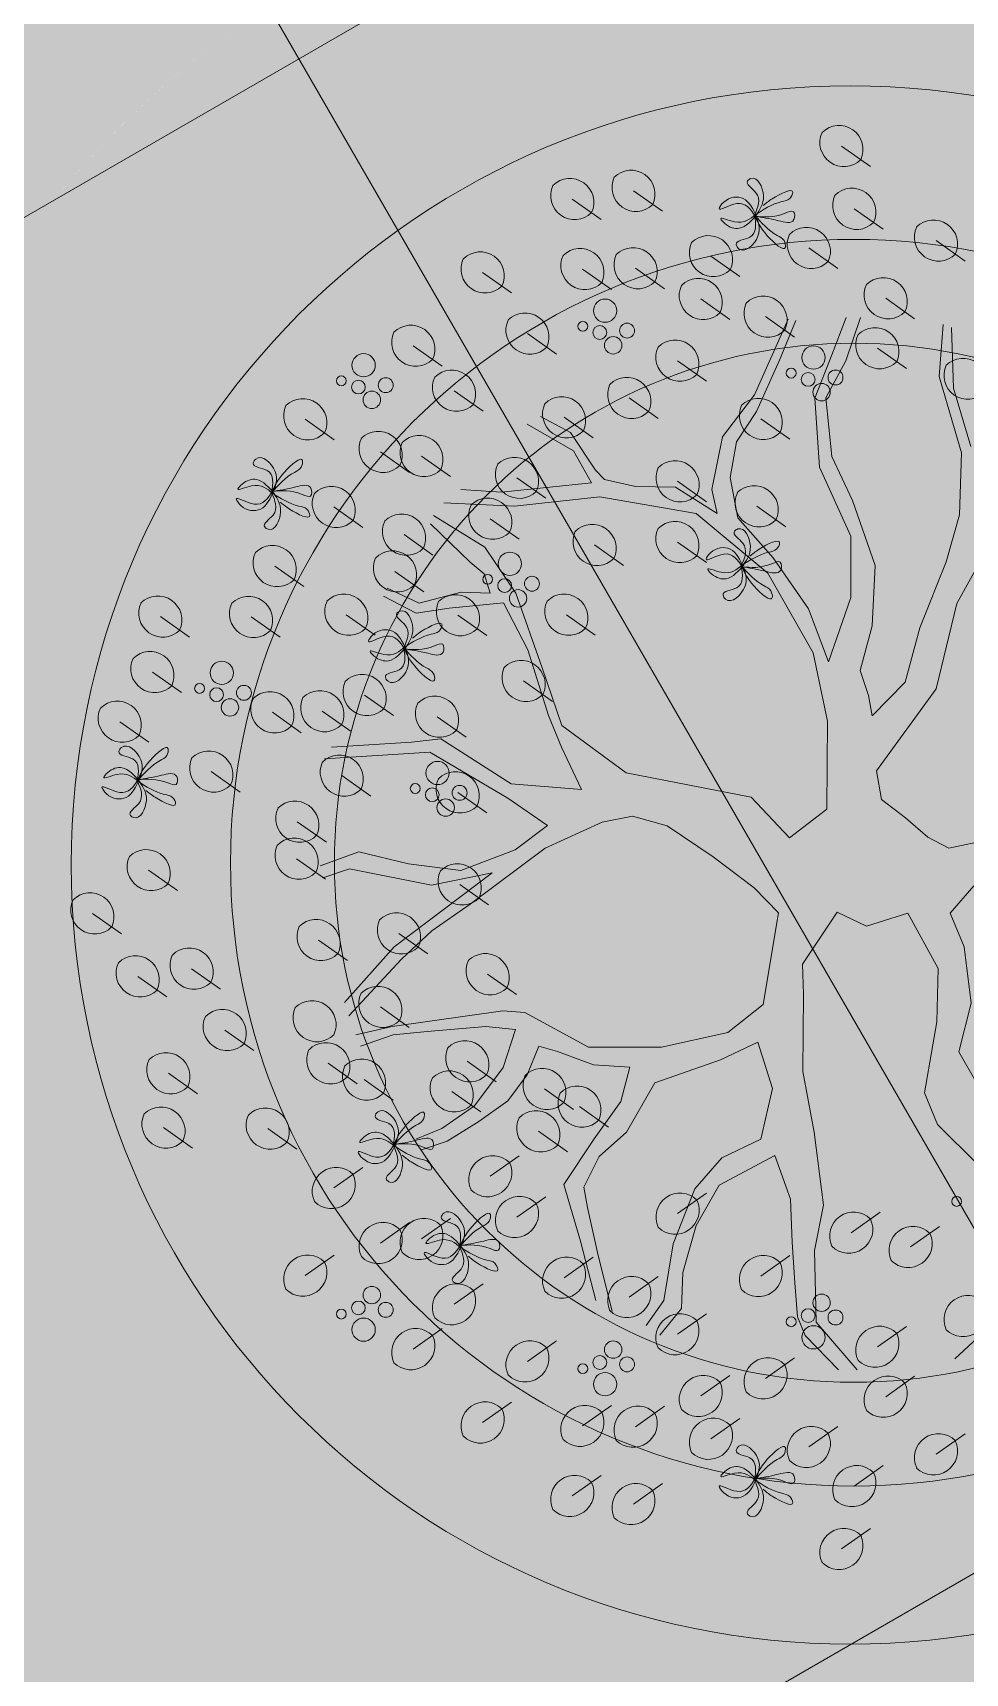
# Model space of a CAD drawing. Header units: inches. Extents: x 0 to 766, y -245 to 236.
# Drawn here: x 208.135 to 209.032, y 72.43 to 74.009 of the extents above; entities that cross this region are included whole.
import ezdxf

# ---------------------------------------------------------------- set-up
doc = ezdxf.new("R2010")
doc.units = ezdxf.units.IN
doc.header["$MEASUREMENT"] = 0
for name, color, linetype, lineweight in [('DLP_ETAPAS', 251, 'Continuous', 9), ('DLP_HATCH', 251, 'Continuous', 9), ('XREF_MOBILIARIO_200612$0$A-HATCH-VEGETACION', 251, 'Continuous', 9), ('XREF_PISOS_200612$0$A-HATCH-PISOS', 251, 'Continuous', 9), ('XREF_VEGETACION_200612$0$0_PA_alternathera verde', 251, 'Continuous', 9), ('XREF_VEGETACION_200612$0$0_PA_mora', 251, 'Continuous', 9)]:
    doc.layers.add(name, color=color, linetype=linetype, lineweight=lineweight)

# ---------------------------------------------------------------- blocks, each defined once
blk = doc.blocks.new('XREF_VEGETACION_200612$0$R3')
at = {"color": 97, "lineweight": 9, "true_color": 0x25742c}
for p, q in [((-0.0684, 0.3224), (-0.045, 0.3745)), ((-0.0398, 0.3736), (-0.051, 0.3463)), ((0.0047, 0.3756), (-0.0054, 0.3457)), ((0.0589, 0.3349), (0.0617, 0.3708)), ((0.0674, 0.3687), (0.0688, 0.327)), ((-0.051, 0.3463), (-0.0669, 0.3109)), ((-0.0054, 0.3457), (-0.0191, 0.3204)), ((0.0744, 0.2825), (0.0589, 0.3349)), ((-0.0903, 0.2935), (-0.0684, 0.3224)), ((-0.0191, 0.3204), (-0.015, 0.2798)), ((0.0688, 0.327), (0.0808, 0.2867)), ((-0.2159, 0.3074), (-0.1951, 0.2965)), ((-0.0669, 0.3109), (-0.0808, 0.29)), ((-0.193, 0.2838), (-0.225, 0.3021)), ((-0.1951, 0.2965), (-0.1778, 0.2705)), ((-0.1806, 0.2618), (-0.193, 0.2838)), ((-0.0978, 0.2572), (-0.0903, 0.2935)), ((-0.0808, 0.29), (-0.0851, 0.2655)), ((-0.015, 0.2798), (-0.0007, 0.2495)), ((0.0729, 0.2396), (0.0744, 0.2825)), ((-0.2426, 0.2554), (-0.1806, 0.2618)), ((-0.1778, 0.2705), (-0.1718, 0.264)), ((-0.1718, 0.264), (-0.1504, 0.2593)), ((-0.0851, 0.2655), (-0.0798, 0.2375)), ((-0.2708, 0.2572), (-0.2426, 0.2554)), ((-0.1749, 0.2521), (-0.2337, 0.2456)), ((-0.1086, 0.2406), (-0.1749, 0.2521)), ((-0.1504, 0.2593), (-0.1227, 0.2588)), ((-0.1227, 0.2588), (-0.0941, 0.2406)), ((-0.0941, 0.2406), (-0.0978, 0.2572)), ((-0.0007, 0.2495), (0.0148, 0.2047)), ((-0.2895, 0.2393), (-0.2542, 0.2174)), ((-0.2337, 0.2456), (-0.2824, 0.248)), ((-0.059, 0.1995), (-0.1086, 0.2406)), ((-0.0798, 0.2375), (-0.0554, 0.21)), ((0.0639, 0.2072), (0.0729, 0.2396)), ((-0.2644, 0.2071), (-0.2916, 0.2334)), ((0.1006, 0.2316), (0.0711, 0.1785)), ((-0.2542, 0.2174), (-0.2328, 0.1856)), ((-0.0019, 0.1826), (-0.0018, 0.2249)), ((-0.2546, 0.1991), (-0.2644, 0.2071)), ((-0.0554, 0.21), (-0.031, 0.175)), ((0.0148, 0.2047), (0.0128, 0.1631)), ((0.0457, 0.1618), (0.0639, 0.2072)), ((-0.2506, 0.1857), (-0.2546, 0.1991)), ((-0.0279, 0.1445), (-0.059, 0.1995)), ((-0.3015, 0.1719), (-0.3241, 0.1836)), ((-0.3216, 0.1891), (-0.2995, 0.1788)), ((-0.2995, 0.1788), (-0.2704, 0.1864)), ((-0.2704, 0.1864), (-0.2506, 0.1857)), ((-0.2328, 0.1856), (-0.2146, 0.1343)), ((-0.0173, 0.1384), (-0.0019, 0.1826)), ((-0.2787, 0.1754), (-0.3015, 0.1719)), ((-0.2414, 0.179), (-0.2787, 0.1754)), ((-0.2246, 0.1467), (-0.2414, 0.179)), ((-0.031, 0.175), (-0.0173, 0.1384)), ((0.0711, 0.1785), (0.0569, 0.1197)), ((0.0128, 0.1631), (0.0046, 0.1325)), ((0.0355, 0.1243), (0.0457, 0.1618)), ((-0.2104, 0.1013), (-0.2246, 0.1467)), ((-0.0179, 0.0974), (-0.0279, 0.1445)), ((-0.2146, 0.1343), (-0.2012, 0.0946)), ((0.0046, 0.1325), (0.0102, 0.1152)), ((0.0102, 0.1152), (0.0128, 0.1012)), ((0.0128, 0.1012), (0.0355, 0.1243)), ((0.0569, 0.1197), (0.0158, 0.0632)), ((-0.2013, 0.0795), (-0.2104, 0.1013)), ((-0.2012, 0.0946), (-0.1567, 0.0619)), ((-0.0184, 0.0368), (-0.0179, 0.0974)), ((-0.3598, 0.0795), (-0.3047, 0.083)), ((-0.3047, 0.083), (-0.2846, 0.0854)), ((-0.2846, 0.0854), (-0.2361, 0.0544)), ((-0.1876, 0.0505), (-0.2013, 0.0795)), ((-0.2921, 0.0762), (-0.3646, 0.0715)), ((-0.2383, 0.0444), (-0.2921, 0.0762)), ((-0.1567, 0.0619), (-0.0705, 0.0452)), ((0.0158, 0.0632), (0.0192, 0.0435)), ((-0.2361, 0.0544), (-0.1876, 0.0505)), ((-0.2111, 0.0256), (-0.2383, 0.0444)), ((-0.0705, 0.0452), (-0.0441, 0.017)), ((-0.0441, 0.017), (-0.0184, 0.0368)), ((0.0192, 0.0435), (0.0358, 0.0308)), ((-0.2332, 0.0088), (-0.2111, 0.0256)), ((-0.2126, 0.0099), (-0.1732, 0.0279)), ((-0.1732, 0.0279), (-0.1523, 0.0321)), ((-0.1523, 0.0321), (-0.1285, 0.0254)), ((-0.1285, 0.0254), (-0.0969, 0.004)), ((0.0358, 0.0308), (0.0511, 0.0176)), ((0.0511, 0.0176), (0.0656, 0.0101)), ((0.0656, 0.0101), (0.0939, 0.0159)), ((-0.3676, -0.0022), (-0.341, 0.0074)), ((-0.341, 0.0074), (-0.3067, -0.0009)), ((-0.2708, -0.0055), (-0.2332, 0.0088)), ((-0.2644, -0.0285), (-0.2126, 0.0099)), ((-0.0969, 0.004), (-0.0685, -0.0174)), ((-0.3474, -0.0043), (-0.3658, -0.0105)), ((-0.291, -0.0154), (-0.3474, -0.0043)), ((-0.3168, -0.0579), (-0.2492, -0.007)), ((-0.3067, -0.0009), (-0.2708, -0.0055)), ((-0.2492, -0.007), (-0.291, -0.0154)), ((-0.0685, -0.0174), (-0.0517, -0.0345)), ((0.0829, -0.0159), (0.0665, -0.0348)), ((-0.2907, -0.047), (-0.2644, -0.0285)), ((-0.0517, -0.0345), (-0.0623, -0.0978)), ((-0.0352, -0.0699), (-0.0113, -0.0342)), ((-0.0113, -0.0342), (0.0089, -0.0438)), ((0.0089, -0.0438), (0.0375, -0.0349)), ((0.0375, -0.0349), (0.0375, -0.0349)), ((0.0375, -0.0349), (0.0583, -0.073)), ((0.0665, -0.0348), (0.0762, -0.0579)), ((-0.3117, -0.0664), (-0.2907, -0.047)), ((-0.3509, -0.0964), (-0.3168, -0.0579)), ((-0.3479, -0.1055), (-0.3117, -0.0664)), ((0.0762, -0.0579), (0.0811, -0.0967)), ((-0.0346, -0.0907), (-0.0352, -0.0699)), ((0.0583, -0.073), (0.0574, -0.1096)), ((-0.0623, -0.0978), (-0.0866, -0.1171)), ((-0.035, -0.1438), (-0.0346, -0.0907)), ((0.0811, -0.0967), (0.0726, -0.1304)), ((-0.3181, -0.1129), (-0.3431, -0.1187)), ((-0.2417, -0.102), (-0.3181, -0.1129)), ((-0.294, -0.1163), (-0.2534, -0.1129)), ((-0.2534, -0.1129), (-0.2331, -0.115)), ((-0.2267, -0.1032), (-0.2417, -0.102)), ((-0.1827, -0.1271), (-0.2267, -0.1032)), ((0.0574, -0.1096), (0.0488, -0.1585)), ((-0.3399, -0.1265), (-0.3173, -0.1186)), ((-0.3173, -0.1186), (-0.294, -0.1163)), ((-0.2331, -0.115), (-0.2415, -0.1412)), ((-0.0866, -0.1171), (-0.1325, -0.1272)), ((-0.0917, -0.1358), (-0.0661, -0.1236)), ((-0.0661, -0.1236), (-0.056, -0.1556)), ((-0.2249, -0.1463), (-0.217, -0.1264)), ((-0.217, -0.1264), (-0.2041, -0.13)), ((-0.2041, -0.13), (-0.1793, -0.1393)), ((-0.1325, -0.1272), (-0.1827, -0.1271)), ((0.0726, -0.1304), (0.0851, -0.1524)), ((-0.2415, -0.1412), (-0.2612, -0.1675)), ((-0.2384, -0.164), (-0.2249, -0.1463)), ((-0.1793, -0.1393), (-0.1543, -0.1409)), ((-0.1543, -0.1409), (-0.1605, -0.1646)), ((-0.1369, -0.1517), (-0.0917, -0.1358)), ((-0.0271, -0.1858), (-0.035, -0.1438)), ((-0.1566, -0.1856), (-0.1369, -0.1517)), ((-0.056, -0.1556), (-0.064, -0.1906)), ((-0.2612, -0.1675), (-0.2838, -0.1831)), ((-0.2583, -0.1784), (-0.2384, -0.164)), ((-0.1605, -0.1646), (-0.1789, -0.1904)), ((0.0488, -0.1585), (0.0579, -0.1803)), ((-0.2801, -0.192), (-0.2583, -0.1784)), ((0.0579, -0.1803), (0.0857, -0.208)), ((-0.2838, -0.1831), (-0.3018, -0.1906)), ((-0.2985, -0.1982), (-0.2801, -0.192)), ((-0.1789, -0.1904), (-0.1997, -0.2218)), ((-0.1754, -0.2025), (-0.1566, -0.1856)), ((-0.064, -0.1906), (-0.0909, -0.2034)), ((-0.0207, -0.2359), (-0.0271, -0.1858)), ((-0.186, -0.2236), (-0.1754, -0.2025)), ((-0.0909, -0.2034), (-0.1095, -0.2248)), ((-0.0927, -0.2223), (-0.0544, -0.2017)), ((-0.0544, -0.2017), (-0.0434, -0.2318)), ((-0.1997, -0.2218), (-0.1882, -0.2608)), ((-0.1834, -0.2376), (-0.186, -0.2236)), ((-0.1095, -0.2248), (-0.1243, -0.2627)), ((-0.1086, -0.2501), (-0.0927, -0.2223)), ((-0.0434, -0.2318), (-0.0423, -0.2616)), ((-0.027, -0.2672), (-0.0207, -0.2359)), ((-0.176, -0.2707), (-0.1834, -0.2376)), ((-0.1176, -0.2825), (-0.1086, -0.2501)), ((-0.1882, -0.2608), (-0.1776, -0.3016)), ((-0.1664, -0.309), (-0.176, -0.2707)), ((-0.1243, -0.2627), (-0.1307, -0.3016)), ((-0.0423, -0.2616), (-0.0404, -0.2894)), ((-0.0258, -0.3165), (-0.027, -0.2672)), ((-0.1187, -0.3071), (-0.1176, -0.2825)), ((-0.0404, -0.2894), (-0.0386, -0.3129)), ((-0.1307, -0.3016), (-0.1429, -0.3188)), ((0.1181, -0.297), (0.0699, -0.3419)), ((-0.1336, -0.3255), (-0.1187, -0.3071)), ((-0.0386, -0.3129), (-0.0333, -0.3257)), ((-0.0333, -0.3257), (-0.0104, -0.3494)), ((0.0024, -0.3495), (-0.0258, -0.3165))]:
    blk.add_line(p, q, dxfattribs=at)
blk.add_lwpolyline([(-0.0018, 0.2249), (-0.0235, 0.2725), (-0.0266, 0.3201), (-0.0151, 0.35), (-0.0052, 0.3756)], dxfattribs=at)
blk = doc.blocks.new('XREF_VEGETACION_200612$0$MORA')
at = {"color": 8, "true_color": 0x7f8e71}
for p, q in [((-0.0117, 0.6898), (0.0162, 0.6701)), ((-0.2709, 0.6388), (-0.243, 0.6191)), ((-0.212, 0.6466), (-0.184, 0.627)), ((0.0007, 0.6294), (0.0286, 0.6097)), ((-0.0431, 0.5917), (-0.0152, 0.572)), ((0.0794, 0.5988), (0.1073, 0.5791)), ((-0.2611, 0.5714), (-0.2332, 0.5517)), ((-0.2099, 0.5722), (-0.182, 0.5525)), ((-0.1374, 0.5838), (-0.1095, 0.5641)), ((-0.3572, 0.5681), (-0.3293, 0.5484)), ((-0.1471, 0.5426), (-0.1192, 0.5229)), ((0.0309, 0.5433), (0.0588, 0.5236)), ((-0.0848, 0.5256), (-0.0569, 0.5059)), ((-0.3141, 0.5093), (-0.2861, 0.4896)), ((-0.424, 0.4975), (-0.3961, 0.4778)), ((0.0229, 0.4952), (0.0508, 0.4755)), ((-0.1696, 0.4831), (-0.1417, 0.4635)), ((-0.3847, 0.4543), (-0.3568, 0.4346)), ((-0.216, 0.4473), (-0.1881, 0.4276)), ((-0.528, 0.4268), (-0.5001, 0.4071)), ((-0.2787, 0.4287), (-0.2508, 0.409)), ((-0.0893, 0.4271), (-0.0614, 0.4075)), ((-0.4554, 0.3954), (-0.4275, 0.3757)), ((-0.4161, 0.3914), (-0.3882, 0.3717)), ((-0.3242, 0.3704), (-0.2963, 0.3507)), ((-0.1695, 0.3671), (-0.1416, 0.3474)), ((-0.1695, 0.3671), (-0.1416, 0.3474)), ((-0.5005, 0.3424), (-0.4726, 0.3227)), ((-0.0933, 0.3431), (-0.0654, 0.3234)), ((-0.3498, 0.331), (-0.3219, 0.3114)), ((-0.4329, 0.3158), (-0.405, 0.2961)), ((-0.2494, 0.3058), (-0.2215, 0.2861)), ((-0.1696, 0.3086), (-0.1417, 0.2889)), ((-0.5574, 0.2854), (-0.5295, 0.2658)), ((-0.4416, 0.2803), (-0.4137, 0.2606)), ((-0.6675, 0.2369), (-0.6396, 0.2172)), ((-0.4885, 0.2387), (-0.4606, 0.219)), ((-0.381, 0.2382), (-0.3531, 0.2185)), ((-0.2766, 0.2387), (-0.2487, 0.219)), ((-0.5802, 0.2365), (-0.5523, 0.2169)), ((-0.6752, 0.1834), (-0.6473, 0.1638)), ((-0.3178, 0.1749), (-0.2899, 0.1552)), ((-0.4709, 0.1613), (-0.443, 0.1417)), ((-0.5597, 0.1448), (-0.5318, 0.1251)), ((-0.5116, 0.1458), (-0.4837, 0.1261)), ((-0.7066, 0.1357), (-0.6787, 0.116)), ((-0.4011, 0.1405), (-0.3732, 0.1208)), ((-0.6185, 0.0877), (-0.5906, 0.068)), ((-0.4928, 0.0838), (-0.4649, 0.0641)), ((-0.3812, 0.0676), (-0.3533, 0.048)), ((-0.5357, 0.0394), (-0.5077, 0.0197)), ((-0.5363, 0.0038), (-0.5084, -0.0159)), ((-0.6788, -0.0072), (-0.6509, -0.0269)), ((-0.3793, -0.021), (-0.3514, -0.0407)), ((-0.733, -0.0488), (-0.7051, -0.0685)), ((-0.5152, -0.0745), (-0.4873, -0.0942)), ((-0.4378, -0.0681), (-0.4099, -0.0878)), ((-0.6893, -0.1095), (-0.6614, -0.1291)), ((-0.6374, -0.1021), (-0.6095, -0.1217)), ((-0.3524, -0.1073), (-0.3245, -0.127)), ((-0.3524, -0.1073), (-0.3245, -0.127)), ((-0.4557, -0.1388), (-0.4278, -0.1585)), ((-0.6055, -0.1612), (-0.5776, -0.1808)), ((-0.6598, -0.2027), (-0.6319, -0.2224)), ((-0.5058, -0.1931), (-0.4779, -0.2128)), ((-0.372, -0.1912), (-0.3441, -0.2109)), ((-0.4713, -0.2088), (-0.4434, -0.2285)), ((-0.3869, -0.2202), (-0.359, -0.2399)), ((-0.2976, -0.2178), (-0.2697, -0.2375)), ((-0.264, -0.2348), (-0.236, -0.2545)), ((-0.6645, -0.255), (-0.6366, -0.2747)), ((-0.5641, -0.256), (-0.5362, -0.2757)), ((-0.3035, -0.2586), (-0.2756, -0.2783)), ((-0.3498, -0.3018), (-0.3219, -0.2821)), ((-0.5005, -0.3131), (-0.4726, -0.2935)), ((-0.3242, -0.3411), (-0.2963, -0.3215)), ((-0.1695, -0.3378), (-0.1416, -0.3182)), ((-0.1695, -0.3378), (-0.1416, -0.3182)), ((-0.4554, -0.3661), (-0.4275, -0.3464)), ((-0.4161, -0.3622), (-0.3882, -0.3425)), ((-0.0023, -0.3562), (0.0256, -0.3365)), ((0.0549, -0.3699), (0.0828, -0.3502)), ((-0.528, -0.3975), (-0.5001, -0.3778)), ((-0.0893, -0.3979), (-0.0614, -0.3782)), ((-0.2787, -0.3995), (-0.2508, -0.3798)), ((-0.3847, -0.425), (-0.3568, -0.4053)), ((-0.216, -0.4181), (-0.1881, -0.3984)), ((-0.1696, -0.4539), (-0.1417, -0.4342)), ((-0.424, -0.4682), (-0.3961, -0.4485)), ((0.0229, -0.466), (0.0508, -0.4463)), ((-0.3141, -0.48), (-0.2861, -0.4603)), ((-0.0848, -0.4964), (-0.0569, -0.4767)), ((-0.1471, -0.5133), (-0.1192, -0.4936)), ((0.0309, -0.514), (0.0588, -0.4944)), ((-0.3572, -0.5389), (-0.3293, -0.5192)), ((-0.2611, -0.5421), (-0.2332, -0.5224)), ((-0.2099, -0.543), (-0.182, -0.5233)), ((-0.1374, -0.5546), (-0.1095, -0.5349)), ((-0.0431, -0.5624), (-0.0152, -0.5427)), ((0.0794, -0.5695), (0.1073, -0.5499)), ((0.0007, -0.6001), (0.0286, -0.5804)), ((-0.2709, -0.6096), (-0.243, -0.5899)), ((-0.212, -0.6174), (-0.184, -0.5977)), ((-0.0117, -0.6606), (0.0162, -0.6409))]:
    blk.add_line(p, q, dxfattribs=at)
for centre, radius in [((-0.2393, 0.5313), 0.0112), ((-0.2607, 0.5163), 0.00474), ((-0.2444, 0.5103), 0.00664), ((-0.2315, 0.498), 0.00839), ((-0.2181, 0.5121), 0.00719), ((-0.4718, 0.4788), 0.0112), ((-0.0386, 0.4862), 0.0112), ((-0.0601, 0.4712), 0.00474), ((-0.0174, 0.467), 0.00719), ((-0.4932, 0.4638), 0.00474), ((-0.4768, 0.4578), 0.00664), ((-0.4505, 0.4596), 0.00719), ((-0.0437, 0.4652), 0.00664), ((-0.0308, 0.4529), 0.00839), ((-0.4639, 0.4455), 0.00839), ((-0.331, 0.2877), 0.0112), ((-0.3524, 0.2727), 0.00474), ((-0.336, 0.2667), 0.00664), ((-0.3097, 0.2685), 0.00719), ((-0.3231, 0.2544), 0.00839), ((-0.6084, 0.1827), 0.0112), ((-0.6298, 0.1677), 0.00474), ((-0.6134, 0.1617), 0.00664), ((-0.5871, 0.1635), 0.00719), ((-0.6005, 0.1494), 0.00839), ((-0.4006, 0.0863), 0.0112), ((-0.4221, 0.0714), 0.00474), ((-0.4057, 0.0654), 0.00664), ((-0.3794, 0.0672), 0.00719), ((-0.3928, 0.053), 0.00839), ((0.0992, -0.3261), 0.00474), ((-0.4639, -0.4162), 0.00839), ((-0.4768, -0.4286), 0.00664), ((-0.4505, -0.4304), 0.00719), ((-0.0308, -0.4236), 0.00839), ((-0.4932, -0.4345), 0.00474), ((-0.4718, -0.4495), 0.0112), ((-0.0601, -0.4419), 0.00474), ((-0.0437, -0.436), 0.00664), ((-0.0174, -0.4378), 0.00719), ((-0.0386, -0.4569), 0.0112), ((-0.2315, -0.4687), 0.00839), ((-0.2607, -0.4871), 0.00474), ((-0.2444, -0.4811), 0.00664), ((-0.2181, -0.4829), 0.00719), ((-0.2393, -0.502), 0.0112)]:
    blk.add_circle(centre, radius, dxfattribs=at)
for centre, start, end in [((-0.0094, 0.6931), 154.8075, 314.8062), ((-0.014, 0.6865), 334.8075, 134.8062), ((-0.2143, 0.6434), 334.8075, 134.8062), ((-0.2686, 0.6421), 154.8075, 314.8062), ((-0.2732, 0.6355), 334.8075, 134.8062), ((-0.2096, 0.6499), 154.8075, 314.8062), ((-0.0016, 0.6261), 334.8075, 134.8062), ((0.003, 0.6326), 154.8075, 314.8062), ((0.077, 0.5955), 334.8075, 134.8062), ((-0.1397, 0.5805), 334.8075, 134.8062), ((-0.0408, 0.595), 154.8075, 314.8062), ((-0.0454, 0.5884), 334.8075, 134.8062), ((0.0817, 0.6021), 154.8075, 314.8062), ((-0.3595, 0.5648), 334.8075, 134.8062), ((-0.2588, 0.5747), 154.8075, 314.8062), ((-0.2634, 0.5681), 334.8075, 134.8062), ((-0.2076, 0.5755), 154.8075, 314.8062), ((-0.2122, 0.5689), 334.8075, 134.8062), ((-0.1351, 0.5871), 154.8075, 314.8062), ((-0.3549, 0.5714), 154.8075, 314.8062), ((-0.1448, 0.5458), 154.8075, 314.8062), ((-0.1495, 0.5393), 334.8075, 134.8062), ((0.0332, 0.5466), 154.8075, 314.8062), ((0.0286, 0.54), 334.8075, 134.8062), ((-0.0825, 0.5289), 154.8075, 314.8062), ((-0.0871, 0.5223), 334.8075, 134.8062), ((-0.3117, 0.5125), 154.8075, 314.8062), ((-0.3164, 0.506), 334.8075, 134.8062), ((-0.4217, 0.5008), 154.8075, 314.8062), ((-0.4263, 0.4942), 334.8075, 134.8062), ((0.0252, 0.4985), 154.8075, 314.8062), ((0.0206, 0.4919), 334.8075, 134.8062), ((-0.1673, 0.4864), 154.8075, 314.8062), ((-0.1719, 0.4799), 334.8075, 134.8062), ((-0.387, 0.451), 334.8075, 134.8062), ((0.1101, 0.469), 154.8075, 314.8062), ((0.1054, 0.4624), 334.8075, 134.8062), ((-0.3824, 0.4575), 154.8075, 314.8062), ((-0.2137, 0.4506), 154.8075, 314.8062), ((-0.2183, 0.444), 334.8075, 134.8062), ((-0.5303, 0.4235), 334.8075, 134.8062), ((-0.2811, 0.4254), 334.8075, 134.8062), ((-0.0917, 0.4239), 334.8075, 134.8062), ((-0.5257, 0.4301), 154.8075, 314.8062), ((-0.2764, 0.432), 154.8075, 314.8062), ((-0.087, 0.4304), 154.8075, 314.8062), ((-0.4577, 0.3921), 334.8075, 134.8062), ((-0.4184, 0.3881), 334.8075, 134.8062), ((-0.4531, 0.3987), 154.8075, 314.8062), ((-0.4137, 0.3947), 154.8075, 314.8062), ((-0.3218, 0.3737), 154.8075, 314.8062), ((-0.3265, 0.3671), 334.8075, 134.8062), ((-0.1672, 0.3704), 154.8075, 314.8062), ((-0.1672, 0.3704), 154.8075, 314.8062), ((-0.1718, 0.3638), 334.8075, 134.8062), ((-0.1718, 0.3638), 334.8075, 134.8062), ((-0.4982, 0.3457), 154.8075, 314.8062), ((-0.5028, 0.3391), 334.8075, 134.8062), ((-0.3522, 0.3278), 334.8075, 134.8062), ((-0.091, 0.3463), 154.8075, 314.8062), ((-0.0957, 0.3398), 334.8075, 134.8062), ((-0.4352, 0.3125), 334.8075, 134.8062), ((-0.3475, 0.3343), 154.8075, 314.8062), ((-0.4306, 0.319), 154.8075, 314.8062), ((-0.2471, 0.3091), 154.8075, 314.8062), ((-0.2517, 0.3025), 334.8075, 134.8062), ((-0.1673, 0.3118), 154.8075, 314.8062), ((-0.1719, 0.3053), 334.8075, 134.8062), ((-0.5597, 0.2822), 334.8075, 134.8062), ((-0.4439, 0.277), 334.8075, 134.8062), ((-0.5551, 0.2887), 154.8075, 314.8062), ((-0.4393, 0.2836), 154.8075, 314.8062), ((-0.6699, 0.2336), 334.8075, 134.8062), ((-0.5825, 0.2333), 334.8075, 134.8062), ((-0.4908, 0.2354), 334.8075, 134.8062), ((-0.3833, 0.2349), 334.8075, 134.8062), ((-0.2789, 0.2354), 334.8075, 134.8062), ((-0.6652, 0.2402), 154.8075, 314.8062), ((-0.5779, 0.2398), 154.8075, 314.8062), ((-0.4861, 0.242), 154.8075, 314.8062), ((-0.3787, 0.2415), 154.8075, 314.8062), ((-0.2743, 0.242), 154.8075, 314.8062), ((-0.6729, 0.1867), 154.8075, 314.8062), ((-0.6775, 0.1802), 334.8075, 134.8062), ((-0.3201, 0.1716), 334.8075, 134.8062), ((-0.4686, 0.1646), 154.8075, 314.8062), ((-0.4732, 0.1581), 334.8075, 134.8062), ((-0.3155, 0.1782), 154.8075, 314.8062), ((-0.562, 0.1415), 334.8075, 134.8062), ((-0.5093, 0.1491), 154.8075, 314.8062), ((-0.5139, 0.1425), 334.8075, 134.8062), ((-0.4034, 0.1372), 334.8075, 134.8062), ((-0.7043, 0.139), 154.8075, 314.8062), ((-0.7089, 0.1324), 334.8075, 134.8062), ((-0.5574, 0.148), 154.8075, 314.8062), ((-0.3988, 0.1438), 154.8075, 314.8062), ((-0.6162, 0.091), 154.8075, 314.8062), ((-0.6208, 0.0844), 334.8075, 134.8062), ((-0.4905, 0.0871), 154.8075, 314.8062), ((-0.4951, 0.0805), 334.8075, 134.8062), ((-0.3789, 0.0709), 154.8075, 314.8062), ((-0.3835, 0.0644), 334.8075, 134.8062), ((-0.5333, 0.0427), 154.8075, 314.8062), ((-0.538, 0.0361), 334.8075, 134.8062), ((-0.534, 0.0071), 154.8075, 314.8062), ((-0.5386, 0.0005), 334.8075, 134.8062), ((-0.6764, -0.0039), 154.8075, 314.8062), ((-0.6811, -0.0105), 334.8075, 134.8062), ((-0.377, -0.0177), 154.8075, 314.8062), ((-0.3816, -0.0242), 334.8075, 134.8062), ((-0.7353, -0.0521), 334.8075, 134.8062), ((-0.7307, -0.0455), 154.8075, 314.8062), ((-0.5129, -0.0712), 154.8075, 314.8062), ((-0.5175, -0.0778), 334.8075, 134.8062), ((-0.4355, -0.0648), 154.8075, 314.8062), ((-0.4401, -0.0714), 334.8075, 134.8062), ((-0.6916, -0.1127), 334.8075, 134.8062), ((-0.6351, -0.0988), 154.8075, 314.8062), ((-0.6397, -0.1053), 334.8075, 134.8062), ((-0.35, -0.1041), 154.8075, 314.8062), ((-0.35, -0.1041), 154.8075, 314.8062), ((-0.3547, -0.1106), 334.8075, 134.8062), ((-0.3547, -0.1106), 334.8075, 134.8062), ((-0.687, -0.1062), 154.8075, 314.8062), ((-0.4534, -0.1355), 154.8075, 314.8062), ((-0.458, -0.1421), 334.8075, 134.8062), ((-0.6078, -0.1644), 334.8075, 134.8062), ((-0.5167, -0.1493), 154.8075, 314.8062), ((-0.5214, -0.1559), 334.8075, 134.8062), ((-0.6032, -0.1579), 154.8075, 314.8062), ((-0.5081, -0.1964), 334.8075, 134.8062), ((-0.3743, -0.1945), 334.8075, 134.8062), ((-0.6621, -0.206), 334.8075, 134.8062), ((-0.5035, -0.1898), 154.8075, 314.8062), ((-0.4736, -0.2121), 334.8075, 134.8062), ((-0.3697, -0.1879), 154.8075, 314.8062), ((-0.6575, -0.1994), 154.8075, 314.8062), ((-0.469, -0.2055), 154.8075, 314.8062), ((-0.3892, -0.2235), 334.8075, 134.8062), ((-0.2953, -0.2145), 154.8075, 314.8062), ((-0.3, -0.2211), 334.8075, 134.8062), ((-0.3846, -0.2169), 154.8075, 314.8062), ((-0.2663, -0.2381), 334.8075, 134.8062), ((-0.6668, -0.2583), 334.8075, 134.8062), ((-0.5665, -0.2593), 334.8075, 134.8062), ((-0.2616, -0.2315), 154.8075, 314.8062), ((-0.6622, -0.2517), 154.8075, 314.8062), ((-0.5618, -0.2527), 154.8075, 314.8062), ((-0.3012, -0.2554), 154.8075, 314.8062), ((-0.3058, -0.2619), 334.8075, 134.8062), ((-0.3475, -0.3051), 45.1938, 205.1925), ((-0.4982, -0.3164), 45.1938, 205.1925), ((-0.3522, -0.2985), 225.1938, 25.1925), ((-0.5028, -0.3099), 225.1938, 25.1925), ((-0.3218, -0.3444), 45.1938, 205.1925), ((-0.3265, -0.3379), 225.1938, 25.1925), ((-0.1672, -0.3411), 45.1938, 205.1925), ((-0.1672, -0.3411), 45.1938, 205.1925), ((-0.1718, -0.3346), 225.1938, 25.1925), ((-0.1718, -0.3346), 225.1938, 25.1925), ((-0.4531, -0.3694), 45.1938, 205.1925), ((-0.4137, -0.3655), 45.1938, 205.1925), ((0, -0.3594), 45.1938, 205.1925), ((-0.0046, -0.3529), 225.1938, 25.1925), ((-0.4577, -0.3628), 225.1938, 25.1925), ((-0.4184, -0.3589), 225.1938, 25.1925), ((0.0572, -0.3732), 45.1938, 205.1925), ((0.0526, -0.3666), 225.1938, 25.1925), ((-0.5257, -0.4008), 45.1938, 205.1925), ((-0.087, -0.4012), 45.1938, 205.1925), ((-0.5303, -0.3942), 225.1938, 25.1925), ((-0.2764, -0.4027), 45.1938, 205.1925), ((-0.2811, -0.3962), 225.1938, 25.1925), ((-0.0917, -0.3946), 225.1938, 25.1925), ((-0.3824, -0.4283), 45.1938, 205.1925), ((-0.2137, -0.4214), 45.1938, 205.1925), ((-0.2183, -0.4148), 225.1938, 25.1925), ((-0.387, -0.4217), 225.1938, 25.1925), ((0.1101, -0.4397), 45.1938, 205.1925), ((0.1054, -0.4332), 225.1938, 25.1925), ((-0.1673, -0.4572), 45.1938, 205.1925), ((-0.1719, -0.4506), 225.1938, 25.1925), ((-0.4217, -0.4715), 45.1938, 205.1925), ((-0.4263, -0.465), 225.1938, 25.1925), ((0.0252, -0.4693), 45.1938, 205.1925), ((0.0206, -0.4627), 225.1938, 25.1925), ((-0.3117, -0.4833), 45.1938, 205.1925), ((-0.3164, -0.4767), 225.1938, 25.1925), ((-0.0825, -0.4996), 45.1938, 205.1925), ((-0.0871, -0.4931), 225.1938, 25.1925), ((-0.1448, -0.5166), 45.1938, 205.1925), ((-0.1495, -0.51), 225.1938, 25.1925), ((0.0332, -0.5173), 45.1938, 205.1925), ((0.0286, -0.5108), 225.1938, 25.1925), ((-0.3549, -0.5421), 45.1938, 205.1925), ((-0.3595, -0.5356), 225.1938, 25.1925), ((-0.2588, -0.5454), 45.1938, 205.1925), ((-0.2634, -0.5388), 225.1938, 25.1925), ((-0.2076, -0.5462), 45.1938, 205.1925), ((-0.2122, -0.5397), 225.1938, 25.1925), ((-0.1351, -0.5578), 45.1938, 205.1925), ((-0.1397, -0.5513), 225.1938, 25.1925), ((-0.0408, -0.5657), 45.1938, 205.1925), ((-0.0454, -0.5591), 225.1938, 25.1925), ((0.0817, -0.5728), 45.1938, 205.1925), ((0.077, -0.5663), 225.1938, 25.1925), ((0.003, -0.6034), 45.1938, 205.1925), ((-0.2686, -0.6128), 45.1938, 205.1925), ((-0.2732, -0.6063), 225.1938, 25.1925), ((-0.2096, -0.6207), 45.1938, 205.1925), ((-0.0016, -0.5968), 225.1938, 25.1925), ((-0.2143, -0.6141), 225.1938, 25.1925), ((-0.0094, -0.6638), 45.1938, 205.1925), ((-0.014, -0.6573), 225.1938, 25.1925)]:
    blk.add_arc(centre, 0.0231, start, end, dxfattribs=at)
at = {"color": 15, "true_color": 0xba4440}
for points in [[(-0.0954, 0.6233), (-0.094, 0.6449), (-0.1021, 0.6564), (-0.0988, 0.6586), (-0.0868, 0.6421), (-0.0953, 0.6218)], [(-0.0946, 0.6221), (-0.1124, 0.6344), (-0.1295, 0.6296), (-0.1251, 0.6357), (-0.1062, 0.6392), (-0.0932, 0.6214)], [(-0.0943, 0.6241), (-0.1147, 0.6169), (-0.1278, 0.6197), (-0.124, 0.6152), (-0.1101, 0.6107), (-0.0928, 0.6243)], [(-0.0954, 0.6233), (-0.0998, 0.6021), (-0.1131, 0.5949), (-0.1106, 0.591), (-0.0921, 0.6029), (-0.0949, 0.6247)], [(-0.0954, 0.6233), (-0.0831, 0.6035), (-0.0657, 0.5925), (-0.067, 0.5989), (-0.0735, 0.6038), (-0.0954, 0.6233)], [(-0.0951, 0.6222), (-0.0722, 0.6179), (-0.0575, 0.619), (-0.0579, 0.6266), (-0.0659, 0.6251), (-0.0951, 0.6222)], [(-0.5604, 0.3562), (-0.5648, 0.3774), (-0.578, 0.3846), (-0.5756, 0.3885), (-0.557, 0.3766), (-0.5598, 0.3547)], [(-0.5604, 0.3562), (-0.548, 0.3759), (-0.5306, 0.387), (-0.532, 0.3806), (-0.5385, 0.3757), (-0.5604, 0.3562)], [(-0.5593, 0.3554), (-0.5797, 0.3626), (-0.5928, 0.3598), (-0.5889, 0.3643), (-0.575, 0.3688), (-0.5577, 0.3551)], [(-0.56, 0.3573), (-0.5372, 0.3616), (-0.5225, 0.3605), (-0.5228, 0.3529), (-0.5309, 0.3544), (-0.56, 0.3573)], [(-0.5595, 0.3574), (-0.5773, 0.3451), (-0.5944, 0.3499), (-0.59, 0.3438), (-0.5712, 0.3403), (-0.5581, 0.3581)], [(-0.5604, 0.3562), (-0.559, 0.3346), (-0.567, 0.3231), (-0.5637, 0.3209), (-0.5517, 0.3374), (-0.5602, 0.3577)], [(-0.1081, 0.2859), (-0.1067, 0.3075), (-0.1147, 0.319), (-0.1114, 0.3212), (-0.0994, 0.3047), (-0.1079, 0.2844)], [(-0.1072, 0.2847), (-0.125, 0.297), (-0.1421, 0.2922), (-0.1377, 0.2983), (-0.1189, 0.3018), (-0.1059, 0.284)], [(-0.107, 0.2866), (-0.1274, 0.2795), (-0.1405, 0.2823), (-0.1366, 0.2778), (-0.1227, 0.2733), (-0.1055, 0.2869)], [(-0.1081, 0.2859), (-0.1125, 0.2647), (-0.1257, 0.2575), (-0.1233, 0.2536), (-0.1047, 0.2655), (-0.1075, 0.2873)], [(-0.1081, 0.2859), (-0.0957, 0.2661), (-0.0783, 0.2551), (-0.0797, 0.2615), (-0.0862, 0.2664), (-0.1081, 0.2859)], [(-0.1078, 0.2848), (-0.0849, 0.2805), (-0.0702, 0.2816), (-0.0706, 0.2892), (-0.0786, 0.2877), (-0.1078, 0.2848)], [(-0.4331, 0.2069), (-0.4317, 0.2285), (-0.4397, 0.24), (-0.4365, 0.2422), (-0.4245, 0.2257), (-0.433, 0.2054)], [(-0.4323, 0.2057), (-0.4501, 0.218), (-0.4672, 0.2132), (-0.4628, 0.2193), (-0.4439, 0.2228), (-0.4309, 0.205)], [(-0.432, 0.2077), (-0.4524, 0.2005), (-0.4655, 0.2033), (-0.4616, 0.1988), (-0.4478, 0.1943), (-0.4305, 0.208)], [(-0.4331, 0.2069), (-0.4375, 0.1857), (-0.4508, 0.1785), (-0.4483, 0.1746), (-0.4298, 0.1865), (-0.4326, 0.2084)], [(-0.4331, 0.2069), (-0.4208, 0.1871), (-0.4034, 0.1761), (-0.4047, 0.1825), (-0.4112, 0.1874), (-0.4331, 0.2069)], [(-0.4328, 0.2058), (-0.4099, 0.2015), (-0.3952, 0.2026), (-0.3956, 0.2102), (-0.4036, 0.2087), (-0.4328, 0.2058)], [(-0.6897, 0.0787), (-0.6941, 0.0998), (-0.7074, 0.107), (-0.7049, 0.111), (-0.6864, 0.0991), (-0.6892, 0.0772)], [(-0.6897, 0.0787), (-0.6774, 0.0984), (-0.66, 0.1095), (-0.6613, 0.1031), (-0.6678, 0.0982), (-0.6897, 0.0787)], [(-0.6889, 0.0799), (-0.7066, 0.0676), (-0.7238, 0.0724), (-0.7193, 0.0662), (-0.7005, 0.0628), (-0.6875, 0.0806)], [(-0.6886, 0.0779), (-0.709, 0.085), (-0.7221, 0.0822), (-0.7182, 0.0868), (-0.7044, 0.0913), (-0.6871, 0.0776)], [(-0.6897, 0.0787), (-0.6883, 0.0571), (-0.6963, 0.0455), (-0.6931, 0.0434), (-0.681, 0.0599), (-0.6896, 0.0802)], [(-0.6894, 0.0798), (-0.6665, 0.0841), (-0.6518, 0.0829), (-0.6522, 0.0754), (-0.6602, 0.0768), (-0.6894, 0.0798)], [(-0.4431, -0.2723), (-0.4475, -0.2511), (-0.4607, -0.2439), (-0.4583, -0.24), (-0.4397, -0.2519), (-0.4425, -0.2737)], [(-0.4431, -0.2723), (-0.4307, -0.2525), (-0.4133, -0.2415), (-0.4147, -0.2479), (-0.4212, -0.2528), (-0.4431, -0.2723)], [(-0.442, -0.2731), (-0.4624, -0.2659), (-0.4755, -0.2687), (-0.4716, -0.2642), (-0.4577, -0.2597), (-0.4405, -0.2733)], [(-0.4428, -0.2712), (-0.4199, -0.2669), (-0.4052, -0.268), (-0.4056, -0.2756), (-0.4136, -0.2741), (-0.4428, -0.2712)], [(-0.4422, -0.2711), (-0.46, -0.2834), (-0.4771, -0.2786), (-0.4727, -0.2847), (-0.4539, -0.2882), (-0.4409, -0.2704)], [(-0.4431, -0.2723), (-0.4417, -0.2939), (-0.4497, -0.3054), (-0.4464, -0.3076), (-0.4344, -0.2911), (-0.4429, -0.2708)], [(-0.3794, -0.3696), (-0.3838, -0.3485), (-0.397, -0.3412), (-0.3946, -0.3373), (-0.376, -0.3492), (-0.3789, -0.3711)], [(-0.3794, -0.3696), (-0.3671, -0.3499), (-0.3497, -0.3388), (-0.351, -0.3452), (-0.3575, -0.3501), (-0.3794, -0.3696)], [(-0.3783, -0.3704), (-0.3987, -0.3633), (-0.4118, -0.3661), (-0.4079, -0.3615), (-0.394, -0.357), (-0.3768, -0.3707)], [(-0.3791, -0.3685), (-0.3562, -0.3642), (-0.3415, -0.3654), (-0.3419, -0.3729), (-0.3499, -0.3715), (-0.3791, -0.3685)], [(-0.3786, -0.3684), (-0.3963, -0.3807), (-0.4135, -0.3759), (-0.409, -0.382), (-0.3902, -0.3855), (-0.3772, -0.3677)], [(-0.3794, -0.3696), (-0.378, -0.3912), (-0.386, -0.4027), (-0.3828, -0.4049), (-0.3707, -0.3884), (-0.3793, -0.3681)], [(-0.0954, -0.5941), (-0.0998, -0.5729), (-0.1131, -0.5657), (-0.1106, -0.5618), (-0.0921, -0.5736), (-0.0949, -0.5955)], [(-0.0954, -0.5941), (-0.0831, -0.5743), (-0.0657, -0.5633), (-0.067, -0.5696), (-0.0735, -0.5746), (-0.0954, -0.5941)], [(-0.0943, -0.5948), (-0.1147, -0.5877), (-0.1278, -0.5905), (-0.124, -0.586), (-0.1101, -0.5814), (-0.0928, -0.5951)], [(-0.0946, -0.5928), (-0.1124, -0.6051), (-0.1295, -0.6003), (-0.1251, -0.6065), (-0.1062, -0.6099), (-0.0932, -0.5921)], [(-0.0954, -0.5941), (-0.094, -0.6156), (-0.1021, -0.6272), (-0.0988, -0.6294), (-0.0868, -0.6128), (-0.0953, -0.5925)], [(-0.0951, -0.593), (-0.0722, -0.5886), (-0.0575, -0.5898), (-0.0579, -0.5973), (-0.0659, -0.5959), (-0.0951, -0.593)]]:
    blk.add_spline(points, degree=3, dxfattribs=at)
for points in [[(-0.0871, 0.6324), (-0.0848, 0.6345), (-0.0757, 0.6416), (-0.0546, 0.6518), (-0.0614, 0.6376), (-0.0764, 0.6355), (-0.0871, 0.6286), (-0.0954, 0.6233), (-0.0951, 0.6236), (-0.0949, 0.624), (-0.0946, 0.6243)], [(-0.5521, 0.3471), (-0.5497, 0.345), (-0.5407, 0.3379), (-0.5196, 0.3277), (-0.5264, 0.3419), (-0.5414, 0.344), (-0.552, 0.3508), (-0.5604, 0.3562), (-0.5601, 0.3558), (-0.5598, 0.3555), (-0.5595, 0.3551)], [(-0.0998, 0.295), (-0.0974, 0.2971), (-0.0884, 0.3042), (-0.0673, 0.3144), (-0.0741, 0.3002), (-0.0891, 0.2981), (-0.0997, 0.2912), (-0.1081, 0.2859), (-0.1078, 0.2862), (-0.1075, 0.2866), (-0.1072, 0.2869)], [(-0.4248, 0.216), (-0.4225, 0.2181), (-0.4134, 0.2252), (-0.3923, 0.2354), (-0.3991, 0.2212), (-0.4141, 0.2191), (-0.4248, 0.2122), (-0.4331, 0.2069), (-0.4328, 0.2073), (-0.4326, 0.2076), (-0.4323, 0.2079)], [(-0.6814, 0.0696), (-0.6791, 0.0675), (-0.67, 0.0604), (-0.6489, 0.0502), (-0.6557, 0.0644), (-0.6707, 0.0665), (-0.6814, 0.0733), (-0.6897, 0.0787), (-0.6894, 0.0783), (-0.6891, 0.078), (-0.6889, 0.0776)], [(-0.4348, -0.2814), (-0.4324, -0.2835), (-0.4234, -0.2906), (-0.4023, -0.3008), (-0.4091, -0.2866), (-0.4241, -0.2845), (-0.4347, -0.2776), (-0.4431, -0.2723), (-0.4428, -0.2726), (-0.4425, -0.273), (-0.4422, -0.2733)], [(-0.3711, -0.3787), (-0.3688, -0.3808), (-0.3597, -0.3879), (-0.3386, -0.3981), (-0.3454, -0.3839), (-0.3604, -0.3818), (-0.3711, -0.375), (-0.3794, -0.3696), (-0.3791, -0.37), (-0.3788, -0.3703), (-0.3785, -0.3707)], [(-0.0871, -0.6031), (-0.0848, -0.6053), (-0.0757, -0.6123), (-0.0546, -0.6226), (-0.0614, -0.6084), (-0.0764, -0.6062), (-0.0871, -0.5994), (-0.0954, -0.5941), (-0.0951, -0.5944), (-0.0949, -0.5947), (-0.0946, -0.5951)]]:
    blk.add_open_spline(points, degree=3, knots=[0.01358115, 0.01358115, 0.01358115, 0.01358115, 0.02284088, 0.04306074, 0.04943511, 0.05743331, 0.08618883, 0.08618883, 0.08618883, 0.08777111, 0.08777111, 0.08777111, 0.08777111], dxfattribs=at)
at = {"layer": 'XREF_VEGETACION_200612$0$0_PA_mora'}
blk.add_circle((-0.0034, -0.0022, 0), 0.75, dxfattribs=at)
at = {"color": 201, "true_color": 0xd6adff, "xscale": 1.39692645397722, "yscale": 1.39692645397722, "zscale": 1.39692645397722}
blk.add_blockref('XREF_VEGETACION_200612$0$R3', (0, 0), dxfattribs=at)
blk = doc.blocks.new('XREF_PISOS_200612')
at = {"true_color": 0xc5dddb}
h = blk.add_hatch(color=254, dxfattribs=at)
h.dxf.hatch_style = 1
edge = h.paths.add_edge_path()
edge.add_arc((54.3102, 58.4509), 2.035, 137.2456, 180, ccw=False)
edge.add_spline(control_points=[(52.8159, 59.8324), (52.7214, 59.7302), (52.6098, 59.6471)], knot_values=[7.420733, 7.420733, 7.420733, 7.608206, 7.608206, 7.608206], weights=[0.969793, 0.980568, 1], degree=2, periodic=0)
edge.add_spline(control_points=[(52.6098, 59.6471), (50.2795, 57.9139), (47.9492, 56.1806)], knot_values=[6.420733, 6.420733, 6.420733, 7.420733, 7.420733, 7.420733], weights=[1, 1, 1], degree=2, periodic=0)
edge.add_spline(control_points=[(47.9492, 56.1806), (46.7474, 55.2867), (47.6395, 54.0836)], knot_values=[4.851412, 4.851412, 4.851412, 6.420733, 6.420733, 6.420733], weights=[1, 0.707628, 1], degree=2, periodic=0)
edge.add_spline(control_points=[(47.6395, 54.0836), (48.7008, 52.6523), (49.7621, 51.2211)], knot_values=[3.851412, 3.851412, 3.851412, 4.851412, 4.851412, 4.851412], weights=[1, 1, 1], degree=2, periodic=0)
edge.add_spline(control_points=[(49.7621, 51.2211), (48.2293, 53.2881), (49.778, 55.3433), (51.2831, 57.3407), (53.6479, 56.5267)], knot_values=[1.312897, 1.312897, 1.312897, 2.596701, 2.596701, 3.851412, 3.851412, 3.851412], weights=[1, 0.800958, 1, 0.805469, 0.991183], degree=2, periodic=0)
edge.add_arc((54.3102, 58.4509), 2.035, 180, 251.0061, ccw=False)
edge = h.paths.add_edge_path()
edge.add_arc((55.2621, 61.6632), 1.3153, 118.9531, 180, ccw=False)
edge.add_arc((53.3656, 65.0912), 2.6023, 223.0791, 298.9531, ccw=False)
edge.add_spline(control_points=[(51.4649, 63.3138), (52.1375, 62.5945), (52.8102, 61.8752)], knot_values=[9.103878, 9.103878, 9.103878, 9.69029, 9.69029, 9.69029], weights=[1, 1, 1], degree=2, periodic=0)
edge.add_spline(control_points=[(52.8102, 61.8752), (53.2686, 61.3849), (53.2085, 60.7163), (53.1627, 60.2075), (52.8159, 59.8324)], knot_values=[7.608206, 7.608206, 7.608206, 8.449779, 8.449779, 9.103878, 9.103878, 9.103878], weights=[1, 0.912768, 1, 0.9322, 0.969793], degree=2, periodic=0)
edge.add_arc((54.3102, 58.4509), 2.035, 73.4929, 137.2456, ccw=False)
edge.add_arc((55.2621, 61.6632), 1.3153, 180, 253.4929, ccw=False)
edge = h.paths.add_edge_path()
edge.add_spline(control_points=[(52.0667, 67.3461), (51.4649, 66.9994), (50.8631, 66.6527)], knot_values=[11.903939, 11.903939, 11.903939, 12.351666, 12.351666, 12.351666], weights=[1, 1, 1], degree=2, periodic=0)
edge.add_spline(control_points=[(50.8631, 66.6527), (50.2352, 66.291), (50.1282, 65.5744), (50.0212, 64.8577), (50.5162, 64.3284)], knot_values=[10.103878, 10.103878, 10.103878, 11.003908, 11.003908, 11.903939, 11.903939, 11.903939], weights=[1, 0.900441, 1, 0.900441, 1], degree=2, periodic=0)
edge.add_spline(control_points=[(50.5162, 64.3284), (50.9905, 63.8211), (51.4649, 63.3138)], knot_values=[9.69029, 9.69029, 9.69029, 10.103878, 10.103878, 10.103878], weights=[1, 1, 1], degree=2, periodic=0)
edge.add_arc((53.3656, 65.0912), 2.6023, 180, 223.0791, ccw=False)
edge.add_arc((53.3656, 65.0912), 2.6023, 119.9433, 180, ccw=False)
edge = h.paths.add_edge_path()
edge.add_arc((55.5976, 68.497), 1.4697, 160.2371, 180, ccw=False)
edge.add_spline(control_points=[(54.2144, 68.9939), (54.0284, 68.476), (53.5515, 68.2013)], knot_values=[12.903939, 12.903939, 12.903939, 13.60461, 13.60461, 13.60461], weights=[0.971729, 0.925447, 1], degree=2, periodic=0)
edge.add_spline(control_points=[(53.5515, 68.2013), (52.8091, 67.7737), (52.0667, 67.3461)], knot_values=[12.351666, 12.351666, 12.351666, 12.903939, 12.903939, 12.903939], weights=[1, 1, 1], degree=2, periodic=0)
edge.add_arc((53.3656, 65.0912), 2.6023, 56.7616, 119.9433, ccw=False)
edge.add_arc((55.5976, 68.497), 1.4697, 180, 236.7616, ccw=False)
edge = h.paths.add_edge_path()
edge.add_arc((54.9989, 71.1336), 1.2341, 217.329, 282.7923, ccw=False)
edge.add_spline(control_points=[(53.9682, 70.4455), (54.4039, 69.9077), (54.2776, 69.2273), (54.2554, 69.108), (54.2144, 68.9939)], knot_values=[13.60461, 13.60461, 13.60461, 14.46921, 14.46921, 14.633139, 14.633139, 14.633139], weights=[1, 0.908004, 1, 0.982558, 0.971729], degree=2, periodic=0)
edge.add_arc((55.5976, 68.497), 1.4697, 102.7923, 160.2371, ccw=False)
at = {"layer": 'XREF_PISOS_200612$0$A-HATCH-PISOS', "true_color": 0x92a9b0}
h = blk.add_hatch(color=253, dxfattribs=at)
h.dxf.hatch_style = 1
edge = h.paths.add_edge_path()
edge.add_arc((55.5976, 68.497), 1.4697, 0, 360)
edge = h.paths.add_edge_path(flags=17)
edge.add_arc((55.5976, 68.497), 1.2697, 0, 360)
edge = h.paths.add_edge_path(flags=17)
edge.add_arc((54.9989, 71.1336), 1.0341, 0, 360)
edge = h.paths.add_edge_path()
edge.add_arc((54.9989, 71.1336), 1.2341, 0, 360)
edge = h.paths.add_edge_path()
edge.add_arc((53.7894, 74.487), 2.3308, 127.4805, 310.5579)
blk = doc.blocks.new('XREF_MOBILIARIO_200612$0$mob07')
at = {"layer": 'XREF_MOBILIARIO_200612$0$A-HATCH-VEGETACION', "true_color": 0xa61111, "transparency": 33554636}
h = blk.add_hatch(color=14, dxfattribs=at)
h.dxf.hatch_style = 1
h.paths.add_polyline_path([(-0.6, 0, 1), (0.6, 0, 1)])
h.paths.add_polyline_path([(0.5, 0, -1), (-0.5, 0, -1)], flags=16)
at = {"layer": 'XREF_MOBILIARIO_200612$0$A-HATCH-VEGETACION', "true_color": 0xcce7bc, "transparency": 33554687}
h = blk.add_hatch(color=254, dxfattribs=at)
h.dxf.hatch_style = 1
h.paths.add_polyline_path([(-0.5, 0, 1), (0.5, 0, 1)])
at = {"layer": 'XREF_MOBILIARIO_200612$0$A-HATCH-VEGETACION', "color": 8}
for radius in [0.6, 0.5]:
    blk.add_circle((0, 0), radius, dxfattribs=at)
blk = doc.blocks.new('XREF_MOBILIARIO_200612')
blk.add_blockref('XREF_MOBILIARIO_200612$0$mob07', (52.8028, 69.501, 0))
blk = doc.blocks.new('paisajismo et 1')
at = {"layer": 'XREF_VEGETACION_200612$0$0_PA_alternathera verde', "true_color": 0x99b29c, "transparency": 33554618}
h = blk.add_hatch(dxfattribs=at)
h.set_pattern_fill('STIP2', color=253, scale=0.1, angle=45, style=0, double=1, pattern_type=2)
h.set_pattern_definition([(45, (-0.05515, 0.06788), (-0.07071068, 0.07071068), [0, -0.1]), (45, (-0.03536, 0.06505), (-0.07071068, 0.07071068), [0, -0.1]), (45, (-0.02192, 0.04455), (-0.07071068, 0.07071068), [0, -0.1]), (45, (0.01909, 0.05303), (-0.07071068, 0.07071068), [0, -0.1]), (45, (-0.00849, 0.07637), (-0.07071068, 0.07071068), [0, -0.1]), (45, (-0.00636, 0.11243), (-0.07071068, 0.07071068), [0, -0.1]), (45, (-0.03606, 0.09263), (-0.07071068, 0.07071068), [0, -0.1]), (45, (0.02263, 0.09334), (-0.07071068, 0.07071068), [0, -0.1]), (45, (0.04172, 0.06718), (-0.07071068, 0.07071068), [0, -0.1]), (45, (0, 0.00424), (-0.07071068, 0.07071068), [0, -0.1]), (45, (-0.00141, 0.03111), (-0.07071068, 0.07071068), [0, -0.1]), (45, (0.02192, 0.02758), (-0.07071068, 0.07071068), [0, -0.1]), (45, (0.0198, 0.11597), (-0.07071068, 0.07071068), [0, -0.1]), (45, (0.01485, 0.07566), (-0.07071068, 0.07071068), [0, -0.1]), (45, (-0.01414, 0.09334), (-0.07071068, 0.07071068), [0, -0.1]), (45, (0.00424, 0.09899), (-0.07071068, 0.07071068), [0, -0.1]), (45, (-0.00212, 0.05445), (-0.07071068, 0.07071068), [0, -0.1]), (45, (-0.02051, 0.11243), (-0.07071068, 0.07071068), [0, -0.1]), (45, (0.04313, 0.09263), (-0.07071068, 0.07071068), [0, -0.1]), (45, (0.06223, 0.0693), (-0.07071068, 0.07071068), [0, -0.1]), (120.9638, (-0.027577, 0.053033), (0.141421532, -0.282842614), [0.0041231, -0.4081875]), (14.0362, (-0.030406, 0.079903), (-0.3535534264, -0.0707103627), [0.005831, -0.5772642]), (23.1986, (0.006364, 0.084146), (0.2828427255, 0.141421382), [0.0053852, -0.5331313]), (194.0362, (0.041012, 0.050912), (0.3535534264, 0.0707103627), [0.005831, -0.5772642]), (98.1301, (0.0099, 0.038184), (-0.0707106636, 0.3535533935), [0.005, -0.495]), (0, (-0.003536, 0.12657), (0.0707107, 0.0707107), [0.0056569, -0.1357645]), (146.3099, (0.035355, 0.077782), (-0.3535532764, 0.212132255), [0.005099, -0.5048029]), (8.1301, (-0.019799, 0.028284), (0.3535533935, 0.0707106636), [0.005, -0.495]), (0, (-0.05586, 0.08132), (0.0707107, 0.0707107), [0.0042426, -0.1371787])])
edge = h.paths.add_edge_path()
edge.add_arc((51.7145, 60.8507), 1, 43.0791, 201.8252)
edge.add_arc((49.3567, 60.0756), 1.4854, -86.7886, 15.7579, ccw=False)
edge.add_arc((49.5336, 55.6418), 2.9522, 91.8186, 163.0055)
edge.add_line((46.7103, 56.5047), (46.6641, 56.3356))
edge.add_arc((49.5336, 55.6418), 2.9522, 166.4093, 218.9557)
edge.add_arc((48.8444, 54.977), 2, 126.642, 216.5575, ccw=False)
edge.add_line((47.6508, 56.5818), (52.3113, 60.0483))
edge.add_arc((51.7145, 60.8507), 1, 306.642, 403.0791)
edge = h.paths.add_edge_path()
edge.add_arc((48.2432, 69.7861), 3.571, 308.6828, 355.4228, ccw=False)
edge.add_arc((51.6118, 65.3529), 2, 119.9433, 124.6352, ccw=False)
edge.add_line((50.6135, 67.086), (53.3019, 68.6346))
edge.add_arc((52.8028, 69.5011), 1, 299.9433, 540)
edge = h.paths.add_edge_path()
edge.add_line((50.94, 77.4396), (49.3264, 71.4595))
edge.add_arc((51.3661, 70.8163), 2.1388, 89.2054, 162.4983, ccw=False)
edge.add_line((51.3958, 72.9549), (51.2429, 73.1523))
edge.add_arc((52.7166, 74.0265), 1.7135, 79.2662, 210.6755, ccw=False)
edge.add_line((53.0358, 75.7101), (54.515, 75.3159))
edge.add_line((54.515, 75.3159), (54.7936, 76.583))
edge.add_line((54.7936, 76.583), (50.94, 77.4396))
at = {"layer": 'XREF_VEGETACION_200612$0$0_PA_alternathera verde', "true_color": 0x6e6b8e, "transparency": 33554615}
h = blk.add_hatch(dxfattribs=at)
h.set_pattern_fill('ANSI36', color=8, scale=0.3, angle=132, style=0)
h.paths.add_polyline_path([(52.4449, 61.5337), (50.1509, 63.9869, -0.029833), (49.9988, 64.1705), (47.5085, 62.3464), (46.6418, 59.1766), (47.3853, 58.9733), (46.7103, 56.5047, -0.321002), (49.4399, 58.5925, 0.479906), (50.7862, 60.4789, -0.829818)])
h.paths.add_polyline_path([(53.5765, 70.1347), (51.3958, 72.9549, 0.331168), (49.3264, 71.4595), (47.7291, 65.6179), (48.3561, 65.4464), (50.3857, 66.9331, -0.013847), (50.4751, 66.9985, 0.206817), (51.8028, 69.5011, -0.704685)])
for name in ['XREF_PISOS_200612', 'XREF_MOBILIARIO_200612']:
    blk.add_blockref(name, (0, 0))
at = {"layer": 'XREF_VEGETACION_200612$0$0_PA_mora'}
blk.add_blockref('XREF_VEGETACION_200612$0$MORA', (52.8028, 69.5011, 0), dxfattribs=at)
blk = doc.blocks.new('ETAPAS_EL-ROSARIO-01')
at = {"layer": 'DLP_HATCH'}
h = blk.add_hatch(dxfattribs=at)
h.set_pattern_fill('NET', color=8, scale=0.5, angle=30)
h.set_pattern_definition([(30, (-226598.6886, -8188115.8588), (-0.79375, 1.3748153285), []), (120, (-226598.6886, -8188115.8588), (-1.3748153285, -0.79375), [])])
edge = h.paths.add_edge_path()
edge.add_line((-5.1193, -39.3806), (-2.1453, -34.3627))
edge.add_line((-2.1453, -34.3627), (-0.724, -35.1709))
edge.add_line((-0.724, -35.1709), (6.1736, -23.1593))
edge.add_line((6.1736, -23.1593), (4.3725, -12.4872))
edge.add_line((4.3725, -12.4872), (3.084, -7.4127))
edge.add_line((3.084, -7.4127), (0.6029, -1.4531))
edge.add_line((0.6029, -1.4531), (-26.0589, -11.4216))
edge.add_line((-26.0589, -11.4216), (-38.3067, -6.0033))
edge.add_line((-38.3067, -6.0033), (-39.0114, -15.829))
edge.add_line((-39.0114, -15.829), (-41.0464, -27.6598))
edge.add_arc((-46.9596, -26.6427), 6, 309.92555, 350.2403, ccw=False)
edge.add_line((-43.1088, -31.244), (-48.9313, -36.1168))
edge.add_line((-48.9313, -36.1168), (-63.5855, -32.11))
edge.add_line((-63.5855, -32.11), (-61.2715, -23.647))
edge.add_line((-61.2715, -23.647), (-60.8657, -17.421))
edge.add_line((-60.8657, -17.421), (-71.969, -14.9973))
edge.add_line((-71.969, -14.9973), (-72.4637, -16.8066))
edge.add_line((-72.4637, -16.8066), (-97.9879, -9.8282))
edge.add_line((-97.9879, -9.8282), (-103.8113, -36.5534))
edge.add_line((-103.8113, -36.5534), (-110.3536, -66.4247))
edge.add_line((-110.3536, -66.4247), (-53.6179, -81.6177))
edge.add_line((-53.6179, -81.6177), (-44.925, -72.7202))
edge.add_line((-44.925, -72.7202), (-5.1193, -39.3806))

msp = doc.modelspace()

# ---------------------------------------------------------------- block references
at = {"color": 251}
msp.add_blockref('paisajismo et 1', (156.1221, 3.7092, 0), dxfattribs=at)
at = {"layer": 'DLP_ETAPAS', "color": 251}
msp.add_blockref('ETAPAS_EL-ROSARIO-01', (278.4599, 96.2553, 0), dxfattribs=at)

doc.saveas('drawing.dxf')
